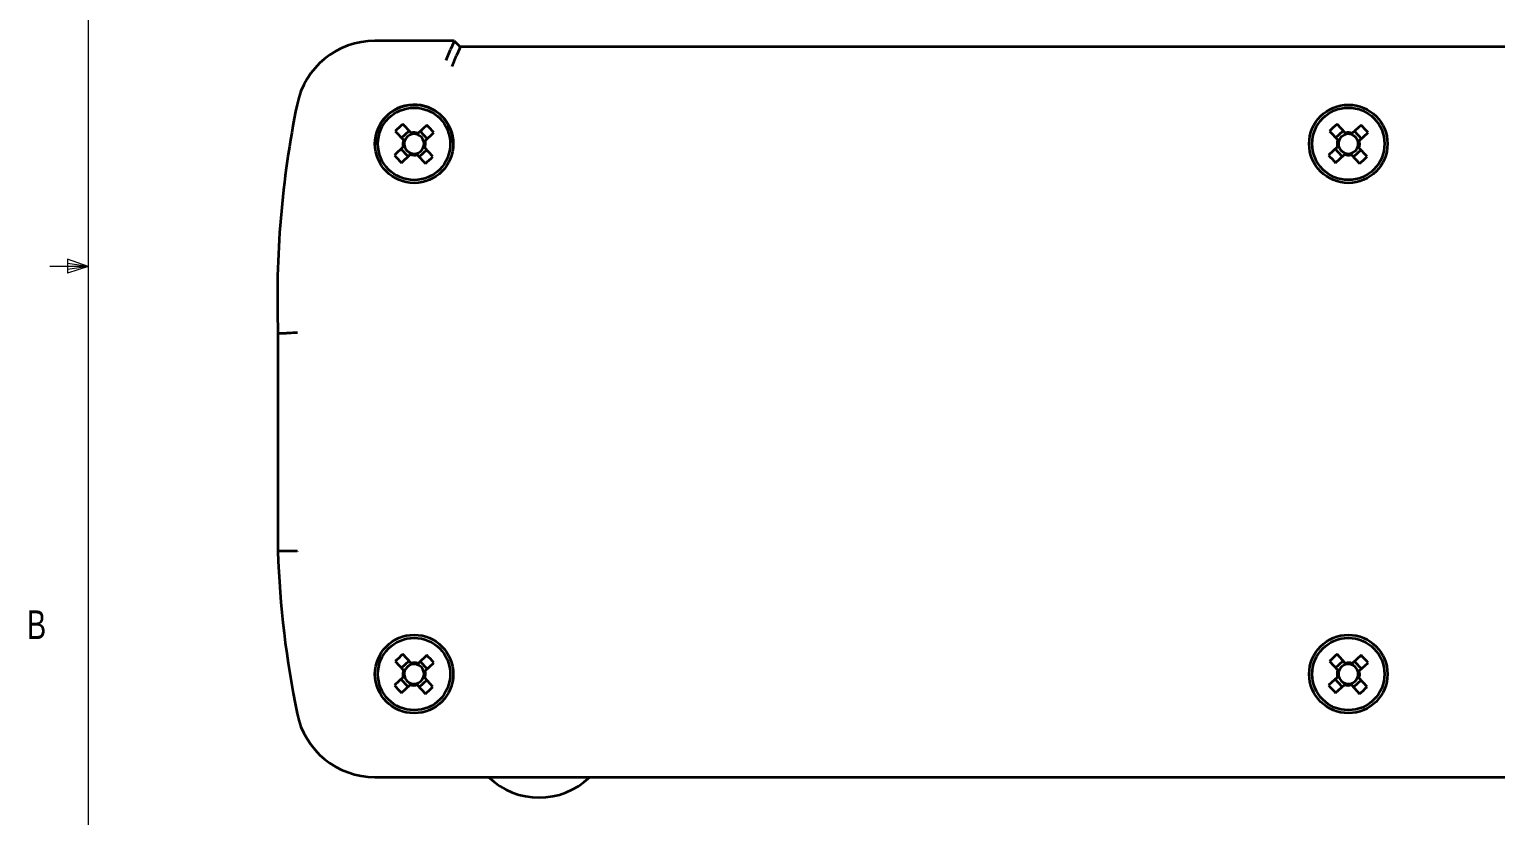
# Paper-space layout 'Sheet2' of a CAD drawing. Header units: inches. Extents: x 0.4 to 16.6, y 0.2 to 10.8.
# Drawn here: x 0.434 to 5.223, y 3.722 to 6.292 of the extents above; entities that cross this region are included whole.
import ezdxf

# ---------------------------------------------------------------- set-up
doc = ezdxf.new("R2010")
doc.units = ezdxf.units.IN
doc.header["$MEASUREMENT"] = 0
doc.styles.add('SLDTEXTSTYLE1', font='TXT', dxfattribs={"width": 0.75})

psp = doc.layouts.new('Sheet2')

# ---------------------------------------------------------------- linework, layer by layer
at = {"color": 7, "linetype": 'Continuous', "lineweight": 18}
for p, q in [((0.62625160462131, 10.64207317073171), (0.6262516046213078, 0.3920731707317083)), ((0.6262516046213078, 5.517073170731706), (0.5012516046213085, 5.517073170731706)), ((0.5590701755177526, 5.541082821196104), (0.5590701755177548, 5.49449464525698)), ((0.6262516046213078, 5.517073170731706), (0.5590701755177526, 5.541082821196104)), ((0.6262516046213078, 5.517073170731706), (0.5590701755177526, 5.526111329050096)), ((0.6262516046213078, 5.517073170731706), (0.5590701755177548, 5.506765050715432)), ((0.6262516046213078, 5.517073170731706), (0.5590701755177548, 5.49449464525698))]:
    psp.add_line(p, q, dxfattribs=at)
at = {"color": 7, "linetype": 'Continuous', "lineweight": 35}
for p, q in [((1.821744533938018, 6.254070078261345), (1.563016802704899, 6.254070078261347)), ((1.82002289262623, 6.249913668456879), (1.809944228841429, 6.225581621657018)), ((1.820022892626228, 6.249913668456877), (1.821744533938018, 6.254070078261345)), ((1.821744533938018, 6.254070078261345), (1.841429573308099, 6.234385038891267)), ((1.839707931996855, 6.230228629088114), (1.829629268211513, 6.205896582286937)), ((1.839707931996853, 6.230228629088114), (1.841429573308099, 6.234385038891267)), ((7.642626761694895, 6.234385038891267), (1.841429573308099, 6.234385038891267)), ((1.795358249586809, 6.190367952720012), (1.80994422884143, 6.225581621657017)), ((1.815043288956893, 6.170682913349931), (1.829629268211515, 6.205896582286936)), ((1.629336096803963, 5.959029898620028), (1.65609539276618, 5.930089849689286)), ((1.649382783737947, 5.937349503829827), (1.67418469409912, 5.960282487162773)), ((1.680897303127363, 5.953022833022227), (1.654138007165146, 5.981962881952968)), ((1.703558175032535, 5.952135609594888), (1.699679733621308, 5.948549424863685)), ((1.732498223963279, 5.978894905557095), (1.703558175032535, 5.952135609594888)), ((1.710817829173077, 5.958848218623124), (1.733750812506016, 5.934046308261942)), ((1.726491158365474, 5.927333699233706), (1.755431207296218, 5.954092995195913)), ((4.680514600453297, 5.959104465144113), (4.707273896415514, 5.930164416213371)), ((4.700561287387282, 5.937424070353911), (4.725363197748454, 5.960357053686857)), ((4.732075806776697, 5.95309739954631), (4.705316510814479, 5.982037448477052)), ((4.754736678681869, 5.952210176118973), (4.750858237270642, 5.94862399138777)), ((4.783676727612613, 5.97896947208118), (4.754736678681869, 5.952210176118973)), ((4.761996332822411, 5.958922785147209), (4.784929316155351, 5.934120874786027)), ((4.777669662014808, 5.927408265757789), (4.806609710945552, 5.954167561719998)), ((1.65520816933883, 5.907428977784111), (1.626268120408094, 5.880669681821903)), ((1.670881498531226, 5.875914458394691), (1.647948515198288, 5.900716368755875)), ((1.732316543966369, 5.897413173187983), (1.707514633605186, 5.874480189855044)), ((1.752363230900345, 5.875732778397789), (1.725603934938133, 5.904672827328527)), ((4.706386672988164, 5.907503544308195), (4.677446624057428, 5.880744248345988)), ((4.722060002180561, 5.875989024918776), (4.699127018847622, 5.90079093527996)), ((4.783495047615703, 5.897487739712068), (4.758693137254521, 5.874554756379128)), ((4.80354173454968, 5.875807344921874), (4.776782438587468, 5.904747393852612)), ((1.649201103741033, 5.855867771460717), (1.67814115267177, 5.882627067422929)), ((1.700802024576945, 5.881739843995586), (1.727561320539159, 5.85279979506485)), ((4.700379607390367, 5.855942337984802), (4.729319656321104, 5.882701633947014)), ((4.751980528226279, 5.881814410519671), (4.778739824188493, 5.852874361588934)), ((1.245967774089241, 5.298663710971784), (1.245967774089241, 4.586065285770109)), ((1.250124183892396, 5.298734452282359), (1.274456230693575, 5.299149504763605)), ((1.274456230693576, 4.586551079562011), (1.250124183892396, 4.586136027080749)), ((1.629333498091086, 4.226821000577188), (1.656092794053303, 4.197880951646446)), ((1.64938018502507, 4.205140605786987), (1.674182095386243, 4.228073589119932)), ((1.680894704414485, 4.220813934979386), (1.654135408452268, 4.249753983910128)), ((1.703555576319657, 4.219926711552048), (1.69967713490843, 4.216340526820845)), ((1.732495625250401, 4.246686007514255), (1.703555576319657, 4.219926711552048)), ((1.710815230460199, 4.226639320580284), (1.733748213793139, 4.201837410219102)), ((1.726488559652596, 4.195124801190866), (1.75542860858334, 4.221884097153072)), ((4.680514600453297, 4.226821000577193), (4.707273896415514, 4.197880951646451)), ((4.700561287387282, 4.205140605786991), (4.725363197748454, 4.228073589119938)), ((4.732075806776697, 4.220813934979391), (4.705316510814479, 4.249753983910133)), ((4.754736678681869, 4.219926711552053), (4.750858237270642, 4.216340526820851)), ((4.783676727612613, 4.24668600751426), (4.754736678681869, 4.219926711552053)), ((4.761996332822411, 4.226639320580289), (4.784929316155351, 4.201837410219107)), ((4.777669662014808, 4.19512480119087), (4.806609710945552, 4.221884097153078)), ((1.655205570625952, 4.175220079741271), (1.626265521695216, 4.148460783779064)), ((1.670878899818348, 4.143705560351851), (1.64794591648541, 4.168507470713035)), ((1.752360632187468, 4.143523880354949), (1.725601336225255, 4.172463929285687)), ((4.706386672988164, 4.175220079741275), (4.677446624057428, 4.148460783779068)), ((4.722060002180561, 4.143705560351856), (4.699127018847622, 4.16850747071304)), ((4.80354173454968, 4.143523880354953), (4.776782438587468, 4.172463929285692)), ((1.649198505028156, 4.123658873417876), (1.678138553958892, 4.15041816938009)), ((1.700799425864068, 4.149530945952747), (1.727558721826282, 4.120590897022009)), ((1.732313945253491, 4.165204275145143), (1.707512034892309, 4.142271291812204)), ((4.700379607390367, 4.123658873417881), (4.729319656321104, 4.150418169380094)), ((4.751980528226279, 4.149530945952751), (4.778739824188493, 4.120590897022014)), ((4.783495047615703, 4.165204275145149), (4.758693137254521, 4.142271291812208)), ((1.563016802704899, 3.848558267237725), (7.921039532298095, 3.848558267237726))]:
    psp.add_line(p, q, dxfattribs=at)
for centre, radius in [((1.690847065139287, 5.917455905033), 0.1279527559055109), ((1.690849663852152, 5.91738133850891), 0.1181102362204748), ((4.742028167501498, 5.917455905032996), 0.1279527559055111), ((4.742028167501486, 5.917455905032994), 0.1181102362204737), ((1.690847065139287, 4.18517244046607), 0.1279527559055109), ((4.742028167501498, 4.185172440466076), 0.1279527559055111), ((1.690847065139274, 4.18517244046607), 0.1181102362204746), ((4.742028167501486, 4.185172440466075), 0.1181102362204743)]:
    psp.add_circle(centre, radius, dxfattribs=at)
for centre, radius, start, end in [((1.563016802704897, 5.99422755857631), 0.2598425196850354, 89.99999999999952, 168.5016885085022), ((4.446752576943691, 5.407613385349278), 3.202638503754515, 168.5016885084025, 181.949505434447), ((1.690849663852154, 5.917381338508911), 0.127952755905512, 2.015424091087339, 181.9760869454824), ((2.107857609208922, 5.466389266065199), 0.6867879080752308, 131.3487053827201, 134.167071110708), ((1.690849663852152, 5.91738133850891), 0.03239474863534314, 101.3334592873261, 164.1823172061064), ((1.690849663852152, 5.91738133850891), 0.03700494041529537, 69.91417089230535, 105.6016056011121), ((1.690849663852152, 5.91738133850891), 0.03239474863534314, 74.18231720607041, 101.3334592873261), ((1.690849663852152, 5.91738133850891), 0.03239474863534483, 11.33345928732704, 74.18231720607041), ((1.239857591406006, 5.500373393149895), 0.6867879080785446, 41.34870538272579, 44.16707111070013), ((5.159036112856576, 5.466463832591105), 0.6867879080727529, 131.3487053827153, 134.1670711107134), ((4.742028167501486, 5.917455905032994), 0.03239474863534227, 101.3334592873264, 164.1823172061064), ((4.742028167501486, 5.917455905032994), 0.03700494041529644, 69.91417089230485, 105.6016056011121), ((4.742028167501486, 5.917455905032994), 0.03239474863534227, 74.18231720606927, 101.3334592873264), ((4.742028167501486, 5.917455905032994), 0.03239474863534523, 11.33345928732851, 74.18231720606927), ((4.291036095056536, 5.500447959675063), 0.6867879080769319, 41.34870538272388, 44.16707111070479), ((1.690849663852152, 5.91738133850891), 0.03700494041529682, 159.9141708923114, 195.6016056011252), ((1.690849663852152, 5.91738133850891), 0.03239474863534383, 164.1823172061064, 191.333459287333), ((1.690849663852152, 5.91738133850891), 0.03239474863534596, 191.333459287333, 254.1823172061088), ((1.690849663852152, 5.91738133850891), 0.03239474863535433, 281.3334592873457, 344.1823172060948), ((1.690849663852152, 5.91738133850891), 0.03239474863534483, 344.1823172060948, 11.33345928732704), ((1.690849663852152, 5.91738133850891), 0.03700494041529801, 339.9141708923081, 15.60160560112048), ((4.742028167501486, 5.917455905032994), 0.03700494041529682, 159.9141708923101, 195.6016056011252), ((4.742028167501486, 5.917455905032994), 0.03239474863534401, 164.1823172061064, 191.3334592873346), ((4.742028167501486, 5.917455905032994), 0.03239474863534493, 191.3334592873346, 254.1823172061096), ((4.742028167501486, 5.917455905032994), 0.03239474863535533, 281.3334592873466, 344.1823172060962), ((4.742028167501486, 5.917455905032994), 0.03239474863534523, 344.1823172060962, 11.33345928732851), ((4.742028167501486, 5.917455905032994), 0.03700494041529833, 339.9141708923097, 15.60160560111916), ((2.141841736303817, 6.334389283872962), 0.6867879080860134, 221.3487053827386, 224.1670711106825), ((1.690849663852152, 5.91738133850891), 0.03700494041529773, 249.9141708923082, 285.6016056011165), ((1.690849663852152, 5.91738133850891), 0.03239474863535433, 254.1823172061088, 281.3334592873457), ((1.273841718494422, 6.368373410953737), 0.6867879080767051, 311.3487053827195, 314.1670711107015), ((5.193020239953124, 6.334463850397014), 0.6867879080859707, 221.348705382738, 224.1670711106821), ((4.742028167501486, 5.917455905032994), 0.03700494041529666, 249.9141708923087, 285.6016056011169), ((4.742028167501486, 5.917455905032994), 0.03239474863535533, 254.1823172061096, 281.3334592873466), ((4.325020222142693, 6.36844797747896), 0.6867879080782622, 311.3487053827233, 314.167071110699), ((4.446752576944183, 4.695014960149844), 3.202638503755083, 181.9495054344868, 191.4983114915957), ((2.107855010496249, 3.734180368022142), 0.6867879080755284, 131.348705382721, 134.1670711107076), ((1.690847065139274, 4.18517244046607), 0.03239474863534227, 101.3334592873264, 164.1823172061064), ((1.690847065139274, 4.18517244046607), 0.03700494041529628, 69.9141708923055, 105.6016056011121), ((1.690847065139274, 4.18517244046607), 0.03239474863534227, 74.18231720607002, 101.3334592873264), ((1.690847065139274, 4.18517244046607), 0.03239474863534505, 11.33345928732697, 74.18231720607002), ((1.239854992694254, 3.768164495108095), 0.6867879080770127, 41.34870538272268, 44.1670711107033), ((5.159036112858156, 3.734180368022496), 0.6867879080750656, 131.3487053827212, 134.1670711107098), ((4.742028167501486, 4.185172440466075), 0.0323947486353414, 101.3334592873267, 164.1823172061079), ((4.742028167501486, 4.185172440466075), 0.0370049404152956, 69.91417089230438, 105.6016056011121), ((4.742028167501486, 4.185172440466075), 0.0323947486353414, 74.18231720606927, 101.3334592873267), ((4.742028167501486, 4.185172440466075), 0.03239474863534487, 11.33345928732543, 74.18231720606927), ((4.291036095057215, 3.76816449510877), 0.6867879080760083, 41.348705382722, 44.16707111070671), ((1.690847065139274, 4.18517244046607), 0.03700494041529682, 159.9141708923113, 195.6016056011252), ((1.690847065139274, 4.18517244046607), 0.03239474863534383, 164.1823172061064, 191.333459287333), ((1.690847065139274, 4.18517244046607), 0.03239474863534676, 191.333459287333, 254.1823172061097), ((1.690847065139274, 4.18517244046607), 0.0323947486353552, 281.3334592873454, 344.1823172060963), ((1.690847065139274, 4.18517244046607), 0.03239474863534505, 344.1823172060963, 11.33345928732697), ((1.690847065139274, 4.18517244046607), 0.03700494041529822, 339.9141708923082, 15.60160560112038), ((4.742028167501486, 4.185172440466075), 0.03700494041529707, 159.9141708923114, 195.6016056011266), ((4.742028167501486, 4.185172440466075), 0.03239474863534401, 164.1823172061079, 191.3334592873346), ((4.742028167501486, 4.185172440466075), 0.03239474863534664, 191.3334592873346, 254.1823172061104), ((4.742028167501486, 4.185172440466075), 0.03239474863535621, 281.3334592873462, 344.1823172060946), ((4.742028167501486, 4.185172440466075), 0.03239474863534487, 344.1823172060946, 11.33345928732543), ((4.742028167501486, 4.185172440466075), 0.03700494041529864, 339.9141708923084, 15.60160560111916), ((2.141839137591071, 4.602180385830206), 0.6867879080861669, 221.3487053827365, 224.1670711106799), ((1.690847065139274, 4.18517244046607), 0.03700494041529681, 249.9141708923081, 285.6016056011172), ((1.690847065139274, 4.18517244046607), 0.0323947486353552, 254.1823172061097, 281.3334592873454), ((1.273839119779699, 4.636164512912868), 0.6867879080794045, 311.3487053827263, 314.1670711106974), ((5.193020239953559, 4.602180385830478), 0.6867879080865514, 221.3487053827381, 224.1670711106798), ((4.742028167501486, 4.185172440466075), 0.0370049404152975, 249.9141708923092, 285.6016056011165), ((4.742028167501486, 4.185172440466075), 0.03239474863535621, 254.1823172061104, 281.3334592873462), ((4.325020222141831, 4.636164512912992), 0.686787908079546, 311.3487053827247, 314.1670711106952), ((1.563016802704899, 4.108400786922854), 0.2598425196851308, 191.498311491583, 270.0000000000008), ((2.099148253241151, 4.018669813813095), 0.2371152469577669, 225.841992728677, 314.1580072713247)]:
    psp.add_arc(centre, radius, start, end, dxfattribs=at)
for points, knots in [([(1.684483487858554, 5.94914439161099), (1.683927825910492, 5.949745337315562), (1.68281635556074, 5.950947387113596), (1.681632945387119, 5.952227239482585), (1.680996409360765, 5.95291565011098), (1.680897303127355, 5.953022833022231)], [0, 0, 0, 0, 0.4577245708389932, 0.9155697823373402, 1, 1, 1, 1]), ([(4.735661991507888, 5.949218958135074), (4.735106329559825, 5.949819903839648), (4.733994859210072, 5.951021953637682), (4.732811449036455, 5.952301806006668), (4.7321749130101, 5.952990216635065), (4.73207580677669, 5.953097399546316)], [0, 0, 0, 0, 0.4577245708389933, 0.9155697823373402, 1, 1, 1, 1]), ([(1.659086610750071, 5.911015162515308), (1.658485665045495, 5.910459500567246), (1.657283615247455, 5.909348030217496), (1.656003762878506, 5.908164620043854), (1.655315352250085, 5.907528084017518), (1.65520816933883, 5.907428977784111)], [0, 0, 0, 0, 0.4577245708389982, 0.9155697823373442, 0.9999999999999999, 0.9999999999999999, 0.9999999999999999, 0.9999999999999999]), ([(1.656095392766174, 5.930089849689291), (1.656672411763595, 5.929465806439314), (1.657849213589555, 5.928193100966299), (1.659062963346474, 5.926880436484972), (1.659681577497374, 5.926211408278045)], [0, 0, 0, 0, 0.4903280949193844, 1, 1, 1, 1]), ([(1.725603934938133, 5.904672827328527), (1.72502691594071, 5.905296870578504), (1.723850114114744, 5.906569576051521), (1.722636364357831, 5.907882240532841), (1.722017750206935, 5.908551268739766)], [0, 0, 0, 0, 0.4903280949193914, 1, 1, 1, 1]), ([(1.722612716954234, 5.92374751450251), (1.723213662658809, 5.924303176450572), (1.724415712456847, 5.925414646800323), (1.725695564825833, 5.926598056973948), (1.726383975454224, 5.927234593000295), (1.726491158365474, 5.927333699233706)], [0, 0, 0, 0, 0.4577245708389985, 0.9155697823373435, 1, 1, 1, 1]), ([(4.710265114399405, 5.911089729039393), (4.709664168694829, 5.910534067091331), (4.708462118896788, 5.909422596741581), (4.707182266527843, 5.908239186567937), (4.706493855899418, 5.907602650541603), (4.706386672988164, 5.907503544308195)], [0, 0, 0, 0, 0.4577245708389981, 0.9155697823373442, 0.9999999999999999, 0.9999999999999999, 0.9999999999999999, 0.9999999999999999]), ([(4.707273896415509, 5.930164416213375), (4.70785091541293, 5.929540372963398), (4.70902771723889, 5.928267667490382), (4.710241466995809, 5.926955003009057), (4.710860081146708, 5.926285974802129)], [0, 0, 0, 0, 0.4903280949193846, 0.9999999999999999, 0.9999999999999999, 0.9999999999999999, 0.9999999999999999]), ([(4.776782438587468, 5.904747393852612), (4.776205419590044, 5.905371437102589), (4.775028617764079, 5.906644142575607), (4.773814868007165, 5.907956807056926), (4.773196253856269, 5.908625835263851)], [0, 0, 0, 0, 0.4903280949193913, 1, 1, 1, 1]), ([(4.773791220603568, 5.923822081026596), (4.774392166308144, 5.924377742974658), (4.775594216106182, 5.925489213324409), (4.776874068475165, 5.926672623498031), (4.777562479103558, 5.927309159524381), (4.777669662014808, 5.927408265757789)], [0, 0, 0, 0, 0.4577245708389984, 0.9155697823373435, 0.9999999999999999, 0.9999999999999999, 0.9999999999999999, 0.9999999999999999]), ([(1.67814115267177, 5.882627067422929), (1.678765195921753, 5.883204086420347), (1.680037901394777, 5.884380888246301), (1.681350565876092, 5.885594638003222), (1.682019594083015, 5.886213252154123)], [0, 0, 0, 0, 0.4903280949193889, 1, 1, 1, 1]), ([(1.697215839845763, 5.88561828540682), (1.697771501793821, 5.885017339702249), (1.698882972143565, 5.883815289904219), (1.700066382317197, 5.882535437535237), (1.700702918343543, 5.881847026906835), (1.700802024576953, 5.881739843995583)], [0, 0, 0, 0, 0.4577245708389892, 0.9155697823373472, 0.9999999999999999, 0.9999999999999999, 0.9999999999999999, 0.9999999999999999]), ([(4.729319656321104, 5.882701633947014), (4.729943699571086, 5.883278652944433), (4.731216405044111, 5.884455454770386), (4.732529069525426, 5.885669204527305), (4.73319809773235, 5.886287818678208)], [0, 0, 0, 0, 0.4903280949193887, 1, 1, 1, 1]), ([(4.748394343495097, 5.885692851930903), (4.748950005443155, 5.885091906226334), (4.7500614757929, 5.883889856428305), (4.751244885966531, 5.882610004059321), (4.751881421992878, 5.88192159343092), (4.751980528226287, 5.881814410519668)], [0, 0, 0, 0, 0.4577245708389893, 0.9155697823373472, 0.9999999999999999, 0.9999999999999999, 0.9999999999999999, 0.9999999999999999]), ([(1.250124183892451, 5.298734452282435), (1.248478891753543, 5.298706448476257), (1.246214957582616, 5.298667915031513), (1.246020823198045, 5.298664613223431), (1.245967774089241, 5.298663710972258)], [0, 0, 0, 0, 0.7267402736519092, 1, 1, 1, 1]), ([(1.309669899630569, 5.299753002575779), (1.309222253785668, 5.299745309802949), (1.304087224187887, 5.299657064560388), (1.294518984130782, 5.299492856291475), (1.282909901618068, 5.299294033475584), (1.276946179717556, 5.29919206068781), (1.274691519967719, 5.299153526112095), (1.27445623069357, 5.299149504763707)], [0, 0, 0, 0, 0.03096133204034352, 0.355163257348738, 0.6598699055982092, 0.9645050819602353, 0.9999999999999999, 0.9999999999999999, 0.9999999999999999, 0.9999999999999999]), ([(1.250124183892394, 4.58613602708065), (1.248478891753501, 4.586108023274365), (1.24621495758261, 4.586069489829472), (1.246020823198042, 4.586066188021356), (1.245967774089241, 4.586065285770172)], [0, 0, 0, 0, 0.7267402736561407, 1, 1, 1, 1]), ([(1.309669899630569, 4.587154577374116), (1.309222244924646, 4.587146884450617), (1.304368621964822, 4.587063475185331), (1.29508957687903, 4.586904217642211), (1.283569162208421, 4.586706889003543), (1.277243137510774, 4.586598711649673), (1.274826602914058, 4.586557409735009), (1.27445623069357, 4.586551079562097)], [0, 0, 0, 0, 0.03095231233610993, 0.3355953859677955, 0.6402392460769253, 0.94486096352387, 1, 1, 1, 1]), ([(1.684480889145676, 4.216935493568149), (1.683925227197614, 4.217536439272723), (1.682813756847862, 4.218738489070758), (1.681630346674242, 4.220018341439745), (1.680993810647888, 4.220706752068141), (1.680894704414478, 4.220813934979391)], [0, 0, 0, 0, 0.4577245708389932, 0.9155697823373402, 1, 1, 1, 1]), ([(4.735661991507888, 4.216935493568154), (4.735106329559825, 4.217536439272727), (4.733994859210072, 4.218738489070763), (4.732811449036455, 4.220018341439749), (4.7321749130101, 4.220706752068145), (4.73207580677669, 4.220813934979397)], [0, 0, 0, 0, 0.4577245708389933, 0.9155697823373402, 1, 1, 1, 1]), ([(1.659084012037193, 4.178806264472468), (1.658483066332618, 4.178250602524406), (1.657281016534577, 4.177139132174656), (1.656001164165628, 4.175955722001012), (1.655312753537207, 4.175319185974678), (1.655205570625952, 4.175220079741271)], [0, 0, 0, 0, 0.4577245708389982, 0.9155697823373442, 0.9999999999999999, 0.9999999999999999, 0.9999999999999999, 0.9999999999999999]), ([(1.656092794053296, 4.19788095164645), (1.656669813050717, 4.197256908396473), (1.657846614876678, 4.195984202923457), (1.659060364633597, 4.194671538442133), (1.659678978784497, 4.194002510235205)], [0, 0, 0, 0, 0.4903280949193844, 1, 1, 1, 1]), ([(1.725601336225255, 4.172463929285687), (1.725024317227833, 4.173087972535665), (1.723847515401867, 4.174360678008682), (1.722633765644954, 4.175673342490001), (1.722015151494057, 4.176342370696926)], [0, 0, 0, 0, 0.4903280949193914, 1, 1, 1, 1]), ([(1.722610118241356, 4.191538616459671), (1.723211063945931, 4.192094278407732), (1.724413113743971, 4.193205748757483), (1.725692966112953, 4.194389158931108), (1.726381376741347, 4.195025694957456), (1.726488559652596, 4.195124801190866)], [0, 0, 0, 0, 0.4577245708389985, 0.9155697823373435, 1, 1, 1, 1]), ([(4.710265114399405, 4.178806264472472), (4.709664168694829, 4.178250602524411), (4.708462118896788, 4.177139132174661), (4.707182266527843, 4.175955722001017), (4.706493855899418, 4.175319185974683), (4.706386672988164, 4.175220079741275)], [0, 0, 0, 0, 0.4577245708389981, 0.9155697823373442, 0.9999999999999999, 0.9999999999999999, 0.9999999999999999, 0.9999999999999999]), ([(4.707273896415509, 4.197880951646455), (4.70785091541293, 4.197256908396478), (4.70902771723889, 4.195984202923462), (4.710241466995809, 4.194671538442138), (4.710860081146708, 4.194002510235209)], [0, 0, 0, 0, 0.4903280949193846, 0.9999999999999999, 0.9999999999999999, 0.9999999999999999, 0.9999999999999999]), ([(4.776782438587468, 4.172463929285692), (4.776205419590044, 4.17308797253567), (4.775028617764079, 4.174360678008686), (4.773814868007165, 4.175673342490006), (4.773196253856269, 4.176342370696931)], [0, 0, 0, 0, 0.4903280949193913, 1, 1, 1, 1]), ([(4.773791220603568, 4.191538616459676), (4.774392166308144, 4.192094278407738), (4.775594216106182, 4.193205748757488), (4.776874068475165, 4.194389158931114), (4.777562479103558, 4.195025694957461), (4.777669662014808, 4.19512480119087)], [0, 0, 0, 0, 0.4577245708389984, 0.9155697823373435, 0.9999999999999999, 0.9999999999999999, 0.9999999999999999, 0.9999999999999999]), ([(1.678138553958892, 4.15041816938009), (1.678762597208874, 4.150995188377506), (1.680035302681899, 4.152171990203461), (1.681347967163214, 4.153385739960382), (1.682016995370138, 4.154004354111282)], [0, 0, 0, 0, 0.4903280949193889, 1, 1, 1, 1]), ([(1.697213241132885, 4.153409387363979), (1.697768903080944, 4.152808441659409), (1.698880373430687, 4.15160639186138), (1.700063783604319, 4.150326539492397), (1.700700319630666, 4.149638128863995), (1.700799425864075, 4.149530945952743)], [0, 0, 0, 0, 0.4577245708389892, 0.9155697823373472, 0.9999999999999999, 0.9999999999999999, 0.9999999999999999, 0.9999999999999999]), ([(4.729319656321104, 4.150418169380094), (4.729943699571086, 4.150995188377512), (4.731216405044111, 4.152171990203466), (4.732529069525426, 4.153385739960386), (4.73319809773235, 4.154004354111287)], [0, 0, 0, 0, 0.4903280949193887, 1, 1, 1, 1]), ([(4.748394343495097, 4.153409387363983), (4.748950005443155, 4.152808441659414), (4.7500614757929, 4.151606391861384), (4.751244885966531, 4.150326539492402), (4.751881421992878, 4.149638128863999), (4.751980528226287, 4.149530945952749)], [0, 0, 0, 0, 0.4577245708389893, 0.9155697823373472, 0.9999999999999999, 0.9999999999999999, 0.9999999999999999, 0.9999999999999999])]:
    psp.add_open_spline(points, degree=3, knots=knots, dxfattribs=at)

# ---------------------------------------------------------------- texts
at = {"color": 7, "linetype": 'Continuous', "lineweight": 0, "insert": (0.4264017314064332, 4.393245501745247), "char_height": 0.09374999999999999, "attachment_point": 1, "style": 'SLDTEXTSTYLE1'}
psp.add_mtext('B', dxfattribs=at)

doc.saveas('drawing.dxf')
